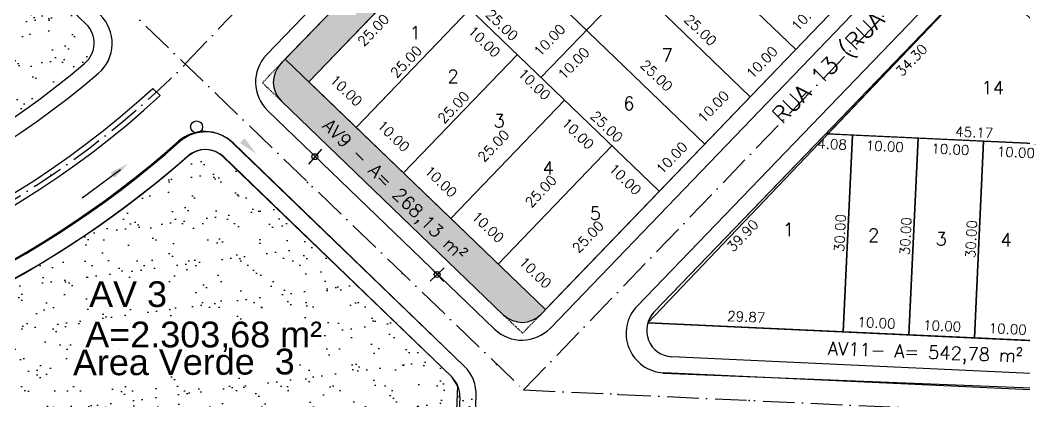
# Model space of a CAD drawing. Header units: millimetres. Extents: x 1794 to 8081, y 409 to 2272.
# Drawn here: x 5345.5 to 5498.6, y 773 to 831.1 of the extents above; entities that cross this region are included whole.
import ezdxf
from ezdxf.enums import TextEntityAlignment as Align

# ---------------------------------------------------------------- set-up
doc = ezdxf.new("R2010")
doc.units = ezdxf.units.MM
for name, pattern in [('ACAD_ISO10W100', [18, 12, -3, 0, -3]), ('HIDDEN', [0.375, 0.25, -0.125]), ('LIN0', [0])]:
    doc.linetypes.add(name, pattern=pattern)
for name, color, linetype in [('02 - EIXO VIA', 2, 'ACAD_ISO10W100'), ('03 - CALÇADA', 1, 'Continuous'), ('AGT TEXT-100', 5, 'LIN0'), ('BOUNDARY A.VERDES', 102, 'Continuous'), ('BOUNDARY LOTES', 2, 'Continuous'), ('boundary quadras', 232, 'Continuous'), ('COT', 8, 'Continuous'), ('Cota', 8, 'Continuous'), ('DIMENSOES', 1, 'Continuous'), ('FAIXAS VERDES', 62, 'Continuous'), ('LOTES', 2, 'Continuous'), ('PROJEÇÃO', 8, 'HIDDEN'), ('PSTILO', 164, 'Continuous'), ('QDª', 4, 'Continuous'), ('QUADRAS', 3, 'Continuous'), ('SENTIDO ESCOAMENTO', 7, 'Continuous'), ('Texto', 2, 'Continuous'), ('texto - ruas', 2, 'Continuous'), ('Texto Lotes', 31, 'Continuous'), ('TXT CB. QDAS', 41, 'Continuous')]:
    doc.layers.add(name, color=color, linetype=linetype)
doc.styles.add('arcad1', font='romans.shx')
doc.styles.add('ARIAL', font='arial.ttf', dxfattribs={"height": 0.25})
doc.dimstyles.new('REGIS', dxfattribs={"dimtxt": 1.5, "dimasz": 0.12, "dimexe": 0, "dimexo": 0, "dimgap": 0, "dimtad": 0, "dimzin": 4, "dimdsep": 46, "dimtxsty": 'arcad1', "dimblk1": 'BOLA', "dimblk2": 'BOLA', "dimsah": 1, "dimcen": 0.12, "dimse1": 1, "dimse2": 1, "dimsd1": 1, "dimsd2": 1, "dimclrd": 256, "dimclre": 8, "dimclrt": 1, "dimadec": 0, "dimazin": 0, "dimtfac": 1.2, "dimtix": 1, "dimtmove": 2, "dimatfit": 3, "dimldrblk": 'BOLA', "dimfxl": 0, "dimfxlon": 1, "dimtvp": 2, "dimtolj": 1, "dimtzin": 4, "dimarcsym": 0})
doc.dimstyles.get("Standard").update_dxf_attribs({"dimtxt": 0.18, "dimasz": 0.18, "dimexe": 0.18, "dimexo": 0.0625, "dimgap": 0.09, "dimtad": 0, "dimtih": 1, "dimtoh": 1, "dimdec": 4, "dimzin": 0, "dimdsep": 46, "dimtxsty": 'Standard', "dimcen": 0.09, "dimadec": 0, "dimazin": 0, "dimtfac": 1, "dimtdec": 4, "dimtofl": 0, "dimtmove": 0, "dimatfit": 3, "dimfxl": 1, "dimtolj": 1, "dimtzin": 0, "dimarcsym": 0})

# ---------------------------------------------------------------- blocks, each defined once
blk = doc.blocks.new('*D946')
at = {"layer": 'Defpoints', "color": 0}
for p in [(5406.83, 839.71), (5410.15, 836.51), (5389.49, 821.69)]:
    blk.add_point(p, dxfattribs=at)
at = {"layer": 'COT', "color": 1, "insert": (5399.32, 829.58), "char_height": 1.5, "attachment_point": 5, "rotation": 46.0929, "style": 'arcad1'}
blk.add_mtext('\\A1;25.00', dxfattribs=at)
blk = doc.blocks.new('BOLA')
for p, q in [((-1, 0), (1, 0)), ((0, -1), (0, 1))]:
    blk.add_line(p, q)
blk.add_circle((0, 0), 0.3)
blk = doc.blocks.new('*D951')
at = {"layer": 'Defpoints', "color": 0}
for p in [(5389.49, 821.69), (5396.7, 814.76), (5396.7, 814.76)]:
    blk.add_point(p, dxfattribs=at)
at = {"layer": 'COT', "color": 1, "insert": (5395.18, 820.39), "char_height": 1.5, "attachment_point": 5, "rotation": 316.0929, "style": 'arcad1'}
blk.add_mtext('\\A1;10.00', dxfattribs=at)
blk = doc.blocks.new('*D216')
at = {"layer": 'Defpoints', "color": 0}
for p in [(5414.04, 832.77), (5415.14, 831.71), (5396.7, 814.76)]:
    blk.add_point(p, dxfattribs=at)
at = {"layer": 'COT', "color": 1, "insert": (5404.31, 824.78), "char_height": 1.5, "attachment_point": 5, "rotation": 46.0929, "style": 'arcad1'}
blk.add_mtext('\\A1;25.00', dxfattribs=at)
blk = doc.blocks.new('*D217')
at = {"layer": 'Defpoints', "color": 0}
for p in [(5406.83, 839.71), (5414.04, 832.77), (5410.85, 829.46)]:
    blk.add_point(p, dxfattribs=at)
at = {"layer": 'COT', "color": 1, "insert": (5409.33, 835.09), "char_height": 1.5, "attachment_point": 5, "rotation": 316.0929, "style": 'arcad1'}
blk.add_mtext('\\A1;10.00', dxfattribs=at)
blk = doc.blocks.new('*D952')
at = {"layer": 'Defpoints', "color": 0}
for p in [(5414.04, 832.77), (5421.24, 825.84), (5417.73, 822.19)]:
    blk.add_point(p, dxfattribs=at)
at = {"layer": 'COT', "color": 1, "insert": (5416.21, 827.82), "char_height": 1.5, "attachment_point": 5, "rotation": 316.0929, "style": 'arcad1'}
blk.add_mtext('\\A1;10.00', dxfattribs=at)
blk = doc.blocks.new('*D953')
at = {"layer": 'Defpoints', "color": 0}
for p in [(5421.24, 825.84), (5428.45, 818.9), (5425.37, 815.7)]:
    blk.add_point(p, dxfattribs=at)
at = {"layer": 'COT', "color": 1, "insert": (5423.85, 821.33), "char_height": 1.5, "attachment_point": 5, "rotation": 316.0929, "style": 'arcad1'}
blk.add_mtext('\\A1;10.00', dxfattribs=at)
blk = doc.blocks.new('*D954')
at = {"layer": 'Defpoints', "color": 0}
for p in [(5396.7, 814.76), (5403.9, 807.82), (5403.9, 807.82)]:
    blk.add_point(p, dxfattribs=at)
at = {"layer": 'COT', "color": 1, "insert": (5402.38, 813.45), "char_height": 1.5, "attachment_point": 5, "rotation": 316.0929, "style": 'arcad1'}
blk.add_mtext('\\A1;10.00', dxfattribs=at)
blk = doc.blocks.new('*D218')
at = {"layer": 'Defpoints', "color": 0}
for p in [(5421.24, 825.84), (5422.36, 824.76), (5403.9, 807.82)]:
    blk.add_point(p, dxfattribs=at)
at = {"layer": 'COT', "color": 1, "insert": (5411.53, 817.83), "char_height": 1.5, "attachment_point": 5, "rotation": 46.0929, "style": 'arcad1'}
blk.add_mtext('\\A1;25.00', dxfattribs=at)
blk = doc.blocks.new('*D219')
at = {"layer": 'Defpoints', "color": 0}
for p in [(5403.9, 807.82), (5411.11, 800.89), (5411.11, 800.89)]:
    blk.add_point(p, dxfattribs=at)
at = {"layer": 'COT', "color": 1, "insert": (5409.59, 806.52), "char_height": 1.5, "attachment_point": 5, "rotation": 316.0929, "style": 'arcad1'}
blk.add_mtext('\\A1;10.00', dxfattribs=at)
blk = doc.blocks.new('*D220')
at = {"layer": 'Defpoints', "color": 0}
for p in [(5428.45, 818.9), (5428.45, 818.9), (5411.11, 800.89)]:
    blk.add_point(p, dxfattribs=at)
at = {"layer": 'COT', "color": 1, "insert": (5417.62, 811.97), "char_height": 1.5, "attachment_point": 5, "rotation": 46.0929, "style": 'arcad1'}
blk.add_mtext('\\A1;25.00', dxfattribs=at)
blk = doc.blocks.new('*D955')
at = {"layer": 'Defpoints', "color": 0}
for p in [(5411.11, 800.89), (5418.31, 793.95), (5418.31, 793.95)]:
    blk.add_point(p, dxfattribs=at)
at = {"layer": 'COT', "color": 1, "insert": (5416.79, 799.58), "char_height": 1.5, "attachment_point": 5, "rotation": 316.0929, "style": 'arcad1'}
blk.add_mtext('\\A1;10.00', dxfattribs=at)
blk = doc.blocks.new('*D221')
at = {"layer": 'Defpoints', "color": 0}
for p in [(5435.65, 811.97), (5435.65, 811.97), (5418.31, 793.95)]:
    blk.add_point(p, dxfattribs=at)
at = {"layer": 'COT', "color": 1, "insert": (5424.82, 805.04), "char_height": 1.5, "attachment_point": 5, "rotation": 46.0929, "style": 'arcad1'}
blk.add_mtext('\\A1;25.00', dxfattribs=at)
blk = doc.blocks.new('*D956')
at = {"layer": 'Defpoints', "color": 0}
for p in [(5428.45, 818.9), (5435.65, 811.97), (5432.01, 808.18)]:
    blk.add_point(p, dxfattribs=at)
at = {"layer": 'COT', "color": 1, "insert": (5430.48, 813.81), "char_height": 1.5, "attachment_point": 5, "rotation": 316.0929, "style": 'arcad1'}
blk.add_mtext('\\A1;10.00', dxfattribs=at)
blk = doc.blocks.new('*D222')
at = {"layer": 'Defpoints', "color": 0}
for p in [(5435.65, 811.97), (5442.86, 805.03), (5439.2, 801.23)]:
    blk.add_point(p, dxfattribs=at)
at = {"layer": 'COT', "color": 1, "insert": (5437.67, 806.86), "char_height": 1.5, "attachment_point": 5, "rotation": 316.0929, "style": 'arcad1'}
blk.add_mtext('\\A1;10.00', dxfattribs=at)
blk = doc.blocks.new('*D957')
at = {"layer": 'Defpoints', "color": 0}
for p in [(5418.31, 793.95), (5425.52, 787.02), (5425.52, 787.02)]:
    blk.add_point(p, dxfattribs=at)
at = {"layer": 'COT', "color": 1, "insert": (5424, 792.65), "char_height": 1.5, "attachment_point": 5, "rotation": 316.0929, "style": 'arcad1'}
blk.add_mtext('\\A1;10.00', dxfattribs=at)
blk = doc.blocks.new('*D223')
at = {"layer": 'Defpoints', "color": 0}
for p in [(5442.86, 805.03), (5442.86, 805.03), (5425.52, 787.02)]:
    blk.add_point(p, dxfattribs=at)
at = {"layer": 'COT', "color": 1, "insert": (5432.02, 798.11), "char_height": 1.5, "attachment_point": 5, "rotation": 46.0929, "style": 'arcad1'}
blk.add_mtext('\\A1;25.00', dxfattribs=at)
blk = doc.blocks.new('*D224')
at = {"layer": 'Defpoints', "color": 0}
for p in [(5449.79, 812.24), (5450.4, 811.65), (5442.86, 805.03)]:
    blk.add_point(p, dxfattribs=at)
at = {"layer": 'COT', "color": 1, "insert": (5444.77, 810.12), "char_height": 1.5, "attachment_point": 5, "rotation": 46.0929, "style": 'arcad1'}
blk.add_mtext('\\A1;10.00', dxfattribs=at)
blk = doc.blocks.new('*D225')
at = {"layer": 'Defpoints', "color": 0}
for p in [(5431.78, 829.57), (5431.78, 829.57), (5424.84, 822.37)]:
    blk.add_point(p, dxfattribs=at)
at = {"layer": 'COT', "color": 1, "insert": (5426.15, 828.05), "char_height": 1.5, "attachment_point": 5, "rotation": 46.0929, "style": 'arcad1'}
blk.add_mtext('\\A1;10.00', dxfattribs=at)
blk = doc.blocks.new('*D226')
at = {"layer": 'Defpoints', "color": 0}
for p in [(5407.83, 836.87), (5425.84, 819.53), (5425.84, 819.53)]:
    blk.add_point(p, dxfattribs=at)
at = {"layer": 'COT', "color": 1, "insert": (5418.92, 830.36), "char_height": 1.5, "attachment_point": 5, "rotation": 316.0929, "style": 'arcad1'}
blk.add_mtext('\\A1;25.00', dxfattribs=at)
blk = doc.blocks.new('*D227')
at = {"layer": 'Defpoints', "color": 0}
for p in [(5415.42, 844.04), (5433.44, 826.7), (5433.44, 826.7)]:
    blk.add_point(p, dxfattribs=at)
at = {"layer": 'COT', "color": 1, "insert": (5426.51, 837.53), "char_height": 1.5, "attachment_point": 5, "rotation": 316.0929, "style": 'arcad1'}
blk.add_mtext('\\A1;25.00', dxfattribs=at)
blk = doc.blocks.new('*D228')
at = {"layer": 'Defpoints', "color": 0}
for p in [(5431.37, 829.17), (5449.38, 811.83), (5449.38, 811.83)]:
    blk.add_point(p, dxfattribs=at)
at = {"layer": 'COT', "color": 1, "insert": (5442.46, 822.66), "char_height": 1.5, "attachment_point": 5, "rotation": 316.0929, "style": 'arcad1'}
blk.add_mtext('\\A1;25.00', dxfattribs=at)
blk = doc.blocks.new('*D229')
at = {"layer": 'Defpoints', "color": 0}
for p in [(5424.23, 821.86), (5441.8, 804.06), (5442.25, 804.52)]:
    blk.add_point(p, dxfattribs=at)
at = {"layer": 'COT', "color": 1, "insert": (5434.87, 814.89), "char_height": 1.5, "attachment_point": 5, "rotation": 316.0929, "style": 'arcad1'}
blk.add_mtext('\\A1;25.00', dxfattribs=at)
blk = doc.blocks.new('*D958')
at = {"layer": 'Defpoints', "color": 0}
for p in [(5438.71, 836.78), (5456.72, 819.44), (5456.07, 818.76)]:
    blk.add_point(p, dxfattribs=at)
at = {"layer": 'COT', "color": 1, "insert": (5449.15, 829.59), "char_height": 1.5, "attachment_point": 5, "rotation": 316.0929, "style": 'arcad1'}
blk.add_mtext('\\A1;25.00', dxfattribs=at)
blk = doc.blocks.new('*D959')
at = {"layer": 'Defpoints', "color": 0}
for p in [(5445.65, 843.98), (5463.66, 826.64), (5462.72, 825.67)]:
    blk.add_point(p, dxfattribs=at)
at = {"layer": 'COT', "color": 1, "insert": (5455.79, 836.5), "char_height": 1.5, "attachment_point": 5, "rotation": 316.0929, "style": 'arcad1'}
blk.add_mtext('\\A1;25.00', dxfattribs=at)
blk = doc.blocks.new('*D232')
at = {"layer": 'Defpoints', "color": 0}
for p in [(5438.71, 836.78), (5438.71, 836.78), (5431.78, 829.57)]:
    blk.add_point(p, dxfattribs=at)
at = {"layer": 'COT', "color": 1, "insert": (5433.08, 835.26), "char_height": 1.5, "attachment_point": 5, "rotation": 46.0929, "style": 'arcad1'}
blk.add_mtext('\\A1;10.00', dxfattribs=at)
blk = doc.blocks.new('*D960')
at = {"layer": 'Defpoints', "color": 0}
for p in [(5456.72, 819.44), (5456.72, 819.44), (5449.79, 812.24)]:
    blk.add_point(p, dxfattribs=at)
at = {"layer": 'COT', "color": 1, "insert": (5451.1, 817.92), "char_height": 1.5, "attachment_point": 5, "rotation": 46.0929, "style": 'arcad1'}
blk.add_mtext('\\A1;10.00', dxfattribs=at)
blk = doc.blocks.new('*D234')
at = {"layer": 'Defpoints', "color": 0}
for p in [(5463.66, 826.64), (5464.13, 826.19), (5456.72, 819.44)]:
    blk.add_point(p, dxfattribs=at)
at = {"layer": 'COT', "color": 1, "insert": (5458.5, 824.67), "char_height": 1.5, "attachment_point": 5, "rotation": 46.0929, "style": 'arcad1'}
blk.add_mtext('\\A1;10.00', dxfattribs=at)
blk = doc.blocks.new('*D961')
at = {"layer": 'Defpoints', "color": 0}
for p in [(5470.59, 833.85), (5471.01, 833.44), (5463.66, 826.64)]:
    blk.add_point(p, dxfattribs=at)
at = {"layer": 'COT', "color": 1, "insert": (5465.39, 831.92), "char_height": 1.5, "attachment_point": 5, "rotation": 46.0929, "style": 'arcad1'}
blk.add_mtext('\\A1;10.00', dxfattribs=at)
blk = doc.blocks.new('*D243')
at = {"layer": 'Defpoints', "color": 0}
for p in [(5431.78, 829.57), (5435.45, 826.04), (5424.84, 822.37)]:
    blk.add_point(p, dxfattribs=at)
at = {"layer": 'COT', "color": 1, "insert": (5429.82, 824.52), "char_height": 1.5, "attachment_point": 5, "rotation": 46.0929, "style": 'arcad1'}
blk.add_mtext('\\A1;10.00', dxfattribs=at)
blk = doc.blocks.new('*D1117')
at = {"layer": 'Defpoints', "color": 0}
for p in [(5441.13, 785.02), (5470.89, 782.23), (5470.96, 783.64)]:
    blk.add_point(p, dxfattribs=at)
at = {"layer": 'COT', "color": 1, "insert": (5456.12, 785.92), "char_height": 1.5, "attachment_point": 5, "rotation": 357.3361, "style": 'arcad1'}
blk.add_mtext('\\A1;29.87', dxfattribs=at)
blk = doc.blocks.new('*D1118')
at = {"layer": 'Defpoints', "color": 0}
for p in [(5480.89, 783.17), (5490.88, 782.71), (5490.82, 781.3)]:
    blk.add_point(p, dxfattribs=at)
at = {"layer": 'COT', "color": 1, "insert": (5485.96, 784.53), "char_height": 1.5, "attachment_point": 5, "rotation": 357.3361, "style": 'arcad1'}
blk.add_mtext('\\A1;10.00', dxfattribs=at)
blk = doc.blocks.new('*D1122')
at = {"layer": 'Defpoints', "color": 0}
for p in [(5470.84, 782.23), (5470.91, 783.64), (5480.89, 783.17)]:
    blk.add_point(p, dxfattribs=at)
at = {"layer": 'COT', "color": 1, "insert": (5475.97, 785), "char_height": 1.5, "attachment_point": 5, "rotation": 357.3361, "style": 'arcad1'}
blk.add_mtext('\\A1;10.00', dxfattribs=at)
blk = doc.blocks.new('*D1123')
at = {"layer": 'Defpoints', "color": 0}
for p in [(5490.88, 782.71), (5500.87, 782.24), (5500.81, 780.84)]:
    blk.add_point(p, dxfattribs=at)
at = {"layer": 'COT', "color": 1, "insert": (5495.95, 784.07), "char_height": 1.5, "attachment_point": 5, "rotation": 357.3361, "style": 'arcad1'}
blk.add_mtext('\\A1;10.00', dxfattribs=at)
blk = doc.blocks.new('*D1124')
at = {"layer": 'Defpoints', "color": 0}
for p in [(5468.23, 813.8), (5472.3, 813.61), (5472.09, 809.13)]:
    blk.add_point(p, dxfattribs=at)
at = {"layer": 'COT', "color": 1, "insert": (5469.2, 812.22), "char_height": 1.5, "attachment_point": 5, "rotation": 357.3361, "style": 'arcad1'}
blk.add_mtext('\\A1;4.08', dxfattribs=at)
blk = doc.blocks.new('*D1125')
at = {"layer": 'Defpoints', "color": 0}
for p in [(5472.3, 813.61), (5482.29, 813.14), (5482.08, 808.67)]:
    blk.add_point(p, dxfattribs=at)
at = {"layer": 'COT', "color": 1, "insert": (5477.23, 811.89), "char_height": 1.5, "attachment_point": 5, "rotation": 357.3361, "style": 'arcad1'}
blk.add_mtext('\\A1;10.00', dxfattribs=at)
blk = doc.blocks.new('*D1126')
at = {"layer": 'Defpoints', "color": 0}
for p in [(5482.29, 813.14), (5492.28, 812.68), (5492.07, 808.2)]:
    blk.add_point(p, dxfattribs=at)
at = {"layer": 'COT', "color": 1, "insert": (5487.21, 811.43), "char_height": 1.5, "attachment_point": 5, "rotation": 357.3361, "style": 'arcad1'}
blk.add_mtext('\\A1;10.00', dxfattribs=at)
blk = doc.blocks.new('*D1127')
at = {"layer": 'Defpoints', "color": 0}
for p in [(5492.28, 812.68), (5502.27, 812.21), (5502.06, 807.74)]:
    blk.add_point(p, dxfattribs=at)
at = {"layer": 'COT', "color": 1, "insert": (5497.2, 810.97), "char_height": 1.5, "attachment_point": 5, "rotation": 357.3361, "style": 'arcad1'}
blk.add_mtext('\\A1;10.00', dxfattribs=at)
blk = doc.blocks.new('*D1131')
at = {"layer": 'Defpoints', "color": 0}
for p in [(5472.3, 813.61), (5470.91, 783.64), (5472.7, 783.55)]:
    blk.add_point(p, dxfattribs=at)
at = {"layer": 'COT', "color": 1, "insert": (5470.4, 798.68), "char_height": 1.5, "attachment_point": 5, "rotation": 87.3361, "style": 'arcad1'}
blk.add_mtext('\\A1;30.00', dxfattribs=at)
blk = doc.blocks.new('*D375')
at = {"layer": 'Defpoints', "color": 0}
for p in [(5482.29, 813.14), (5480.89, 783.17), (5482.69, 783.09)]:
    blk.add_point(p, dxfattribs=at)
at = {"layer": 'COT', "color": 1, "insert": (5480.39, 798.21), "char_height": 1.5, "attachment_point": 5, "rotation": 87.3361, "style": 'arcad1'}
blk.add_mtext('\\A1;30.00', dxfattribs=at)
blk = doc.blocks.new('*D376')
at = {"layer": 'Defpoints', "color": 0}
for p in [(5492.28, 812.68), (5490.88, 782.71), (5492.68, 782.62)]:
    blk.add_point(p, dxfattribs=at)
at = {"layer": 'COT', "color": 1, "insert": (5490.38, 797.75), "char_height": 1.5, "attachment_point": 5, "rotation": 87.3361, "style": 'arcad1'}
blk.add_mtext('\\A1;30.00', dxfattribs=at)
blk = doc.blocks.new('*D381')
at = {"layer": 'Defpoints', "color": 0}
for p in [(5468.23, 813.8), (5471.57, 810.58), (5440.56, 785.05)]:
    blk.add_point(p, dxfattribs=at)
at = {"layer": 'COT', "color": 1, "insert": (5455.57, 798.29), "char_height": 1.5, "attachment_point": 5, "rotation": 46.0929, "style": 'arcad1'}
blk.add_mtext('\\A1;39.90', dxfattribs=at)
blk = doc.blocks.new('*D1136')
at = {"layer": 'Defpoints', "color": 0}
for p in [(5468.23, 813.8), (5468.14, 812.07), (5513.35, 811.7)]:
    blk.add_point(p, dxfattribs=at)
at = {"layer": 'COT', "color": 1, "insert": (5490.85, 814.01), "char_height": 1.5, "attachment_point": 5, "rotation": 357.3361, "style": 'arcad1'}
blk.add_mtext('\\A1;45.17', dxfattribs=at)
blk = doc.blocks.new('*D1138')
at = {"layer": 'Defpoints', "color": 0}
for p in [(5492.01, 838.51), (5513.63, 817.7), (5512.32, 816.34)]:
    blk.add_point(p, dxfattribs=at)
at = {"layer": 'COT', "color": 1, "insert": (5503.59, 828.91), "char_height": 1.5, "attachment_point": 5, "rotation": 316.0929, "style": 'arcad1'}
blk.add_mtext('\\A1;30.00', dxfattribs=at)
blk = doc.blocks.new('*D385')
at = {"layer": 'Defpoints', "color": 0}
for p in [(5492.01, 838.51), (5495.35, 835.29), (5468.23, 813.8)]:
    blk.add_point(p, dxfattribs=at)
at = {"layer": 'COT', "color": 1, "insert": (5481.3, 825.02), "char_height": 1.5, "attachment_point": 5, "rotation": 46.0929, "style": 'arcad1'}
blk.add_mtext('\\A1;34.30', dxfattribs=at)
blk = doc.blocks.new('*D2223')
at = {"layer": 'Defpoints', "color": 0}
for p in [(5292.97, 812.25), (5255.36, 706.46), (5289.19, 706.08), (5288.66, 705.24), (5588.44, 694.24)]:
    blk.add_point(p, dxfattribs=at)
at = {"layer": 'Cota', "color": 1, "insert": (5291.61, 707.32), "char_height": 1.5, "attachment_point": 5, "rotation": 305.2643, "style": 'arcad1'}
blk.add_mtext('\\A1;90°', dxfattribs=at)

msp = doc.modelspace()

# ---------------------------------------------------------------- hatches: boundary and pattern name
at = {"layer": 'FAIXAS VERDES'}
h = msp.add_hatch(dxfattribs=at)
h.set_pattern_fill('AR-SAND', color=256, scale=0.1, style=0)
h.set_pattern_definition([(37.5, (5326.125, 785.073), (-0.16, 4.89413), [0, -3.8608, 0, -4.318, 0, -4.1275]), (7.5, (5326.125, 785.073), (4.49523, 7.16825), [0, -2.0828, 0, -3.4798, 0, -1.3335]), (327.5, (5323.001, 785.073), (7.909924, 0.01437), [0, -1.27, 0, -4.572, 0, -5.969]), (317.5, (5323.001, 785.073), (7.63556, 2.2293), [0, -0.635, 0, -2.9972, 0, -3.429])])
edge = h.paths.add_edge_path()
edge.add_line((5327.652, 881.221), (5326.647, 879.526))
edge.add_arc((5330.089, 877.487), 4, 149.35778, 226.09289)
edge.add_line((5327.315, 874.605), (5364.413, 838.896))
edge.add_arc((5367.187, 841.778), 4, 226.09289, 316.09289)
edge.add_line((5370.069, 839.004), (5370.762, 839.724))
edge.add_line((5370.762, 839.724), (5327.652, 881.221))
edge = h.paths.add_edge_path()
edge.add_line((5385.892, 825.161), (5385.199, 824.44))
edge.add_arc((5388.081, 821.666), 4, 136.09289, 226.09289)
edge.add_line((5385.307, 818.785), (5419.168, 786.19))
edge.add_arc((5421.942, 789.072), 4, 226.09289, 316.09289)
edge.add_line((5424.824, 786.298), (5425.518, 787.019))
edge.add_line((5425.518, 787.019), (5385.892, 825.161))
edge = h.paths.add_edge_path()
edge.add_arc((5579.884, 843.297), 122.187, 128.83984, 136.09289, ccw=False)
edge.add_line((5503.255, 938.469), (5503.113, 938.72))
edge.add_arc((5499.629, 936.754), 4, 29.44373, 130.65368)
edge.add_arc((5579.884, 843.297), 127.187, 130.65368, 136.09289)
edge.add_line((5488.25, 931.5), (5385.892, 825.161))
edge.add_line((5385.892, 825.161), (5389.494, 821.693))
edge.add_line((5389.494, 821.693), (5491.852, 928.032))
edge = h.paths.add_edge_path()
edge.add_arc((5579.884, 843.297), 148.187, 128.49742, 136.09289, ccw=False)
edge.add_arc((5485.15, 962.404), 4, 308.49742, 389.44373)
edge.add_line((5488.634, 964.37), (5487.851, 965.756))
edge.add_arc((5579.884, 843.297), 153.187, 126.92608, 136.09289)
edge.add_line((5469.518, 949.531), (5367.16, 843.192))
edge.add_line((5367.16, 843.192), (5370.762, 839.724))
edge.add_line((5370.762, 839.724), (5473.12, 946.063))
h = msp.add_hatch(dxfattribs=at)
h.set_pattern_fill('AR-SAND', color=256, scale=0.1, style=0)
h.set_pattern_definition([(37.5, (5261.4524, 793.4088), (-0.16, 4.89413), [0, -3.8608, 0, -4.318, 0, -4.1275]), (7.5, (5261.4524, 793.409), (4.49523, 7.16825), [0, -2.0828, 0, -3.4798, 0, -1.3335]), (327.5, (5258.328, 793.4088), (7.90992, 0.01437), [0, -1.27, 0, -4.572, 0, -5.969]), (317.5, (5258.328, 793.409), (7.63556, 2.2293), [0, -0.635, 0, -2.9972, 0, -3.429])])
h.paths.add_polyline_path([(5355.384, 824.54, 0.4441909), (5355.572, 830.473), (5309.614, 874.709), (5261.452, 793.409), (5270.525, 793.409, 0.1776386)])
h = msp.add_hatch(dxfattribs=at)
h.set_pattern_fill('AR-SAND', color=256, scale=0.1, style=0)
h.set_pattern_definition([(37.5, (5279.723, 768.8047), (-0.16, 4.89413), [0, -3.8608, 0, -4.318, 0, -4.1275]), (7.5, (5279.723, 768.8047), (4.49523, 7.16825), [0, -2.0828, 0, -3.4798, 0, -1.3335]), (327.5, (5276.599, 768.8047), (7.90992, 0.01437), [0, -1.27, 0, -4.572, 0, -5.969]), (317.5, (5276.599, 768.805), (7.63556, 2.2293), [0, -0.635, 0, -2.9972, 0, -3.429])])
edge = h.paths.add_edge_path()
edge.add_arc((5373.779, 807.395), 4, 46.09289, 131.37111)
edge.add_arc((5270.525, 924.633), 152.224, 273.4643, 311.37111, ccw=False)
edge.add_line((5279.723, 772.687), (5359.896, 771.584))
edge.add_line((5359.896, 771.584), (5419.638, 768.805))
edge.add_line((5419.638, 768.805), (5376.553, 810.277))

# ---------------------------------------------------------------- linework, layer by layer
for p, q in [((5391.405, 811.432), (5389.426, 809.177)), ((5391.405, 811.432), (5389.426, 809.177)), ((5410.12, 793.402), (5407.95, 791.33)), ((5410.12, 793.402), (5407.95, 791.33)), ((5407.999, 793.451), (5410.071, 791.281)), ((5407.999, 793.451), (5410.071, 791.281))]:
    msp.add_line(p, q)
for centre, radius in [((5372.402, 814.843), 0.914), ((5372.402, 814.843), 0.914), ((5390.416, 810.304), 0.45), ((5390.416, 810.304), 0.45), ((5409.035, 792.366), 0.45), ((5409.035, 792.366), 0.45)]:
    msp.add_circle(centre, radius)
at = {"layer": '02 - EIXO VIA', "ltscale": 0.4}
for p, q in [((5370.63, 824.445), (5480.685, 938.782)), ((5422.215, 774.791), (5535.952, 892.953)), ((5317.324, 875.755), (5422.215, 774.791)), ((5422.215, 774.791), (5566.17, 768.094))]:
    msp.add_line(p, q, dxfattribs=at)
msp.add_arc((5270.525, 924.633), 141.724, 273.4643, 314.97703, dxfattribs=at)
at = {"layer": '03 - CALÇADA'}
for p, q in [((5383.051, 825.814), (5489.355, 936.252)), ((5426.279, 784.204), (5528.401, 890.298)), ((5439.5, 787.557), (5528.427, 879.944)), ((5366.866, 819.602), (5365.711, 820.713)), ((5417.795, 784.043), (5383.213, 817.33)), ((5413.148, 778.406), (5377.866, 812.397)), ((5413.148, 778.406), (5377.954, 812.398)), ((5488.347, 780.271), (5488.347, 780.269)), ((5443.446, 777.361), (5534.466, 773.702)), ((5500.442, 774.756), (5443.544, 777.403)), ((5411.953, 709.578), (5414.978, 773.803))]:
    msp.add_line(p, q, dxfattribs=at)
for centre, radius, start, end in [((5579.884, 843.297), 138.487, 117.21049, 117.21049), ((5579.884, 843.297), 136.887, 117.21049, 117.21049), ((5353.542, 827.568), 6, 310.53965, 46.09289), ((5387.374, 821.653), 6, 136.09289, 226.09289), ((5270.525, 924.633), 133.724, 270, 310.53965), ((5270.525, 924.633), 140.924, 270, 312.48831), ((5270.525, 924.633), 142.524, 270, 312.52882), ((5373.793, 808.075), 6, 46.09289, 131.54049), ((5270.525, 924.633), 149.724, 276.16458, 311.54049), ((5443.822, 783.396), 6, 136.09289, 267.3361), ((5421.956, 788.365), 6, 226.09289, 316.09289), ((5408.985, 774.085), 6, 357.30299, 46.06698)]:
    msp.add_arc(centre, radius, start, end, dxfattribs=at)
at = {"layer": '03 - CALÇADA', "linetype": 'Continuous'}
for centre, radius, start, end in [((5373.625, 808.152), 6, 46.06698, 131.51458), ((5270.409, 924.756), 149.724, 276.67765, 311.51458)]:
    msp.add_arc(centre, radius, start, end, dxfattribs=at)
at = {"layer": 'AGT TEXT-100', "linetype": 'Continuous'}
msp.add_arc((5373.688, 807.396), 4, 46.06698, 131.34521, dxfattribs=at)
at = {"layer": 'BOUNDARY A.VERDES'}
msp.add_lwpolyline([(5411.25, 776.762), (5376.553, 810.277, 0.390277), (5371.135, 810.397, -0.161504), (5282.929, 772.915), (5294.52, 752.168, -0.1383108), (5296.35, 744.512), (5295.003, 711.089), (5409.297, 706.484), (5412.192, 775.36), (5411.25, 776.762)], format="xyb", dxfattribs=at)
at = {"layer": 'BOUNDARY LOTES'}
for points in [[(5513.628, 817.704), (5492.08, 838.446), (5468.553, 813.78), (5502.185, 812.215), (5513.348, 811.696)], [(5482.289, 813.141), (5472.299, 813.606), (5470.905, 783.638), (5480.894, 783.173)], [(5492.278, 812.676), (5482.289, 813.141), (5480.894, 783.173), (5490.883, 782.708)], [(5502.267, 812.211), (5492.278, 812.676), (5490.883, 782.708), (5500.873, 782.244)]]:
    msp.add_lwpolyline(points, close=True, dxfattribs=at)
msp.add_lwpolyline([(5472.299, 813.606), (5468.553, 813.78), (5468.225, 813.795), (5442.066, 786.619, 0.1173213), (5441.125, 785.024), (5470.905, 783.638)], format="xyb", close=True, dxfattribs=at)
at = {"layer": 'boundary quadras'}
msp.add_lwpolyline([(5526.341, 891.764, 0.3314487), (5526.943, 896.504), (5502.753, 939.357), (5389.494, 821.693), (5425.518, 787.019)], format="xyb", close=True, dxfattribs=at)
msp.add_lwpolyline([(5541.302, 864.458), (5536.271, 876.438), (5535.355, 877.772), (5534.05, 878.61), (5532.583, 878.889), (5530.938, 878.535), (5529.701, 877.663), (5505.884, 852.919), (5441.125, 785.024), (5537.398, 780.544)], close=True, dxfattribs=at)
at = {"layer": 'Defpoints', "linetype": 'ByBlock'}
msp.add_point((5372.402, 814.843), dxfattribs=at)
msp.add_point((5372.402, 814.843), dxfattribs=at)
at = {"layer": 'DIMENSOES'}
for p, q in [((5480.413, 783.198), (5480.413, 783.196)), ((5488.347, 780.271), (5488.347, 780.269))]:
    msp.add_line(p, q, dxfattribs=at)
at = {"layer": 'FAIXAS VERDES', "ltscale": 0.6}
for p, q in [((5385.892, 825.161), (5488.25, 931.5)), ((5419.168, 786.19), (5385.307, 818.785))]:
    msp.add_line(p, q, dxfattribs=at)
msp.add_arc((5421.942, 789.072), 4, 226.09289, 316.09289, dxfattribs=at)
at = {"layer": 'LOTES', "ltscale": 0.6}
for p, q in [((5424.843, 822.368), (5515.58, 916.634)), ((5463.66, 826.644), (5427.636, 861.319)), ((5456.725, 819.44), (5420.702, 854.114)), ((5449.79, 812.235), (5413.767, 846.91)), ((5442.855, 805.03), (5406.832, 839.705)), ((5396.699, 814.758), (5414.036, 832.77)), ((5403.904, 807.824), (5421.241, 825.835)), ((5411.108, 800.889), (5428.446, 818.9)), ((5502.185, 812.215), (5468.225, 813.795)), ((5472.299, 813.606), (5470.905, 783.638)), ((5482.289, 813.141), (5480.894, 783.173)), ((5418.313, 793.954), (5435.65, 811.965)), ((5492.278, 812.676), (5490.883, 782.708))]:
    msp.add_line(p, q, dxfattribs=at)
at = {"layer": 'LOTES'}
msp.add_line((5355.572, 830.473), (5309.614, 874.709), dxfattribs=at)
for centre, radius, start, end in [((5352.798, 827.591), 4, 310.29147, 46.09289), ((5270.525, 924.633), 131.224, 270, 310.29147)]:
    msp.add_arc(centre, radius, start, end, dxfattribs=at)
at = {"layer": 'PROJEÇÃO', "ltscale": 0.6}
for p, q in [((5382.425, 821.559), (5385.892, 825.161)), ((5385.307, 818.785), (5382.425, 821.559)), ((5422.05, 783.417), (5419.168, 786.19)), ((5422.05, 783.417), (5424.824, 786.298))]:
    msp.add_line(p, q, dxfattribs=at)
at = {"layer": 'PSTILO'}
for p in [(5350.188, 807.49), (5389.28, 806.4), (5403.683, 792.524), (5418.086, 778.647), (5436.585, 774.09), (5456.563, 773.152)]:
    msp.add_point(p, dxfattribs=at)
at = {"layer": 'QDª'}
for p, q in [((5411.25, 776.762), (5376.464, 810.277)), ((5412.471, 773.693), (5412.255, 769.127))]:
    msp.add_line(p, q, dxfattribs=at)
for centre, radius, start, end in [((5373.688, 807.396), 4, 46.06698, 131.34521), ((5270.487, 924.681), 152.224, 274.67784, 311.34521), ((5270.487, 924.681), 152.224, 276.74114, 311.52918), ((5270.487, 924.681), 152.224, 277.49755, 311.34521), ((5408.475, 773.882), 4, 357.2968, 46.06698)]:
    msp.add_arc(centre, radius, start, end, dxfattribs=at)
at = {"layer": 'QUADRAS', "ltscale": 0.6}
for p, q in [((5385.199, 824.44), (5496.463, 940.032)), ((5389.494, 821.693), (5502.753, 939.357)), ((5424.824, 786.298), (5526.341, 891.764)), ((5442.066, 786.619), (5529.701, 877.663)), ((5425.518, 787.019), (5385.892, 825.161)), ((5419.168, 786.19), (5385.307, 818.785))]:
    msp.add_line(p, q, dxfattribs=at)
at = {"layer": 'QUADRAS'}
for p, q in [((5500.791, 782.247), (5441.125, 785.024)), ((5500.559, 777.253), (5444.762, 779.849))]:
    msp.add_line(p, q, dxfattribs=at)
at = {"layer": 'QUADRAS', "ltscale": 0.6}
for centre, start, end in [((5388.081, 821.666), 136.09289, 226.09289), ((5421.942, 789.072), 226.09289, 316.09289)]:
    msp.add_arc(centre, 4, start, end, dxfattribs=at)
at = {"layer": 'QUADRAS'}
msp.add_arc((5444.948, 783.845), 4, 136.09289, 267.3361, dxfattribs=at)
at = {"layer": 'SENTIDO ESCOAMENTO'}
msp.add_line((5354.948, 804.039), (5360.792, 808.37), dxfattribs=at)
msp.add_line((5354.948, 804.039), (5360.792, 808.37), dxfattribs=at)
for points in [[(5379.707, 813.132), (5379.013, 812.412), (5381.52, 810.69)], [(5379.707, 813.132), (5379.013, 812.412), (5381.52, 810.69)], [(5359.292, 807.871), (5359.891, 807.071), (5361.992, 809.269)], [(5359.292, 807.871), (5359.891, 807.071), (5361.992, 809.269)]]:
    msp.add_solid(points, dxfattribs=at)

# ---------------------------------------------------------------- texts
at = {"layer": 'Texto', "style": 'ARIAL'}
for s, p in [('AV 3', (5356.023, 789.374)), ('A=2.303,68 m²', (5355.437, 783.229))]:
    msp.add_text(s, height=3.92, dxfattribs=at).set_placement(p, align=Align.MIDDLE_LEFT)
msp.add_text('Area Verde  3', height=3.92, rotation=0.28122, dxfattribs=at).set_placement((5353.552, 778.951), align=Align.MIDDLE_LEFT)
at = {"layer": 'texto - ruas', "insert": (5459.812, 816.948), "char_height": 2.5, "width": 122.85234, "attachment_point": 1, "rotation": 44.94454}
msp.add_mtext('{\\Fromans|c0;RUA 13 (RUA JOSÉ CAVALCANTE PARENTE)}', dxfattribs=at)
at = {"layer": 'Texto Lotes', "style": 'arcad1'}
for s, p in [('1', (5405.68, 829.18)), ('7', (5444.077, 825.767)), ('2', (5411.47, 822.532)), ('14', (5493.663, 820.813)), ('6', (5438.246, 818.403)), ('3', (5418.493, 815.771)), ('4', (5425.953, 808.591)), ('5', (5433.139, 801.673)), ('1', (5462.567, 799.212)), ('2', (5475.536, 798.35)), ('3', (5485.827, 797.786)), ('4', (5495.695, 797.646))]:
    msp.add_text(s, height=2, dxfattribs=at).set_placement(p, align=Align.MIDDLE_CENTER)
at = {"layer": 'TXT CB. QDAS', "style": 'arcad1'}
for s, rotation, p in [('AV9 - A= 268,13 m²', 315.51614, (5402.573, 805.277)), ('AV11- A= 542,78 m²', 357.72487, (5483.391, 780.559))]:
    msp.add_text(s, height=2, rotation=rotation, dxfattribs=at).set_placement(p, align=Align.MIDDLE_CENTER)

# ---------------------------------------------------------------- dimensions: what is measured, and where the dimension line sits
at = {"layer": 'COT'}
for p1, p2, distance, picture, middle in [((5415.424, 844.042), (5433.436, 826.705), 0, '*D227', (5426.51, 837.535)), ((5445.648, 843.982), (5463.66, 826.644), -1.356, '*D959', (5455.794, 836.497)), ((5389.494, 821.693), (5406.832, 839.705), -4.613, '*D946', (5399.325, 829.581)), ((5406.832, 839.705), (5414.036, 832.77), -4.598, '*D217', (5409.326, 835.086)), ((5431.778, 829.572), (5438.713, 836.777), 0, '*D232', (5433.084, 835.255)), ((5407.831, 836.867), (5425.843, 819.53), 0, '*D226', (5418.917, 830.36)), ((5438.713, 836.777), (5456.725, 819.44), -0.94, '*D958', (5449.148, 829.593)), ((5463.66, 826.644), (5470.595, 833.849), -0.583, '*D961', (5465.386, 831.923)), ((5396.699, 814.758), (5414.036, 832.77), -1.531, '*D216', (5404.309, 824.783)), ((5414.036, 832.77), (5421.241, 825.835), -5.056, '*D952', (5416.213, 827.821)), ((5424.843, 822.368), (5431.778, 829.572), 0, '*D225', (5426.149, 828.051)), ((5424.843, 822.368), (5431.778, 829.572), -5.092, '*D243', (5429.818, 824.519)), ((5431.372, 829.167), (5449.384, 811.829), 0, '*D228', (5442.458, 822.659)), ((5456.725, 819.44), (5463.66, 826.644), -0.657, '*D234', (5458.504, 824.667)), ((5403.904, 807.824), (5421.241, 825.835), -1.553, '*D218', (5411.53, 817.833)), ((5421.241, 825.835), (5428.446, 818.9), -4.437, '*D953', (5423.847, 821.332)), ((5389.494, 821.693), (5396.699, 814.758), 0, '*D951', (5395.177, 820.387)), ((5424.234, 821.861), (5442.246, 804.523), -0.647, '*D229', (5434.871, 814.887)), ((5449.79, 812.235), (5456.725, 819.44), 0, '*D960', (5451.096, 817.918)), ((5411.108, 800.889), (5428.446, 818.9), 0, '*D220', (5417.616, 811.975)), ((5428.446, 818.9), (5435.65, 811.965), -5.256, '*D956', (5430.484, 813.808)), ((5396.699, 814.758), (5403.904, 807.824), 0, '*D954', (5402.382, 813.452)), ((5418.313, 793.954), (5435.65, 811.965), 0, '*D221', (5424.82, 805.04)), ((5435.65, 811.965), (5442.855, 805.03), -5.275, '*D222', (5437.675, 806.859)), ((5442.855, 805.03), (5449.79, 812.235), -0.85, '*D224', (5444.773, 810.124)), ((5403.904, 807.824), (5411.108, 800.889), 0, '*D219', (5409.587, 806.518)), ((5425.518, 787.019), (5442.855, 805.03), 0, '*D223', (5432.025, 798.105)), ((5411.108, 800.889), (5418.313, 793.954), 0, '*D955', (5416.791, 799.583)), ((5418.313, 793.954), (5425.518, 787.019), 0, '*D957', (5423.996, 792.648))]:
    dim = msp.add_aligned_dim(p1=p1, p2=p2, distance=distance, dimstyle='Standard', override={"dimtxt": 1.5, "dimasz": 0.12, "dimexe": 0, "dimexo": 0, "dimgap": 0, "dimtih": 0, "dimtoh": 0, "dimdec": 2, "dimzin": 4, "dimtxsty": 'arcad1', "dimblk1": 'BOLA', "dimblk2": 'BOLA', "dimsah": 1, "dimcen": 0.12, "dimse1": 1, "dimse2": 1, "dimsd1": 1, "dimsd2": 1, "dimclrd": 256, "dimclre": 8, "dimclrt": 1, "dimtfac": 1.2, "dimtdec": 2, "dimtix": 1, "dimtofl": 1, "dimtmove": 2, "dimldrblk": 'BOLA', "dimfxl": 0, "dimfxlon": 1, "dimtvp": 2, "dimtzin": 4}, dxfattribs=at)
    dim.commit()
    dim.dimension.update_dxf_attribs({"geometry": picture, "text_midpoint": middle})
for base, p1, p2, angle, picture, middle in [((5495.355, 835.294), (5468.225, 813.795), (5492.014, 838.509), 226.09289, '*D385', (5481.299, 825.017)), ((5482.08, 808.665), (5472.299, 813.606), (5482.289, 813.141), 177.3361, '*D1125', (5477.225, 811.895)), ((5492.07, 808.201), (5482.289, 813.141), (5492.278, 812.676), 177.3361, '*D1126', (5487.214, 811.43)), ((5502.059, 807.736), (5492.278, 812.676), (5502.267, 812.211), 177.3361, '*D1127', (5497.204, 810.965)), ((5470.84, 782.234), (5480.894, 783.173), (5470.905, 783.638), 177.3361, '*D1122', (5475.974, 784.999)), ((5490.818, 781.305), (5480.894, 783.173), (5490.883, 782.708), 177.3361, '*D1118', (5485.963, 784.534)), ((5500.807, 780.84), (5490.883, 782.708), (5500.873, 782.244), 177.3361, '*D1123', (5495.952, 784.069))]:
    dim = msp.add_linear_dim(base=base, p1=p1, p2=p2, angle=angle, dimstyle='REGIS', dxfattribs=at)
    dim.commit()
    dim.dimension.update_dxf_attribs({"geometry": picture, "text_midpoint": middle})
for p1, p2, distance, picture, middle in [((5492.014, 838.509), (5513.628, 817.704), -1.888, '*D1138', (5503.592, 828.908)), ((5513.348, 811.696), (5468.225, 813.795), 1.731, '*D1136', (5490.846, 814.013)), ((5440.556, 785.05), (5468.225, 813.795), -4.637, '*D381', (5455.57, 798.287)), ((5472.299, 813.606), (5470.905, 783.638), 1.8, '*D1131', (5470.404, 798.678)), ((5482.289, 813.141), (5480.894, 783.173), 1.8, '*D375', (5480.393, 798.213)), ((5492.278, 812.676), (5490.883, 782.708), 1.8, '*D376', (5490.382, 797.748)), ((5441.125, 785.024), (5470.958, 783.635), -1.405, '*D1117', (5456.116, 785.923))]:
    dim = msp.add_aligned_dim(p1=p1, p2=p2, distance=distance, dimstyle='REGIS', dxfattribs=at)
    dim.commit()
    dim.dimension.update_dxf_attribs({"geometry": picture, "text_midpoint": middle})
dim = msp.add_linear_dim(base=(5472.091, 809.13), p1=(5468.225, 813.795), p2=(5472.299, 813.606), angle=357.3361, dimstyle='REGIS', dxfattribs=at)
dim.commit()
dim.dimension.update_dxf_attribs({"geometry": '*D1124', "text_midpoint": (5469.203, 812.222), "dimtype": 161})
at = {"layer": 'Cota'}
dim = msp.add_angular_dim_2l(base=(5289.192, 706.078), line1=((5255.358, 706.461), (5588.443, 694.237)), line2=((5292.974, 812.254), (5288.663, 705.239)), dimstyle='REGIS', override={"dimfxl": 0.18, "dimfxlon": 1}, dxfattribs=at)
dim.commit()
dim.dimension.update_dxf_attribs({"geometry": '*D2223', "text_midpoint": (5291.607, 707.321), "dimtype": 162})

doc.saveas('drawing.dxf')
